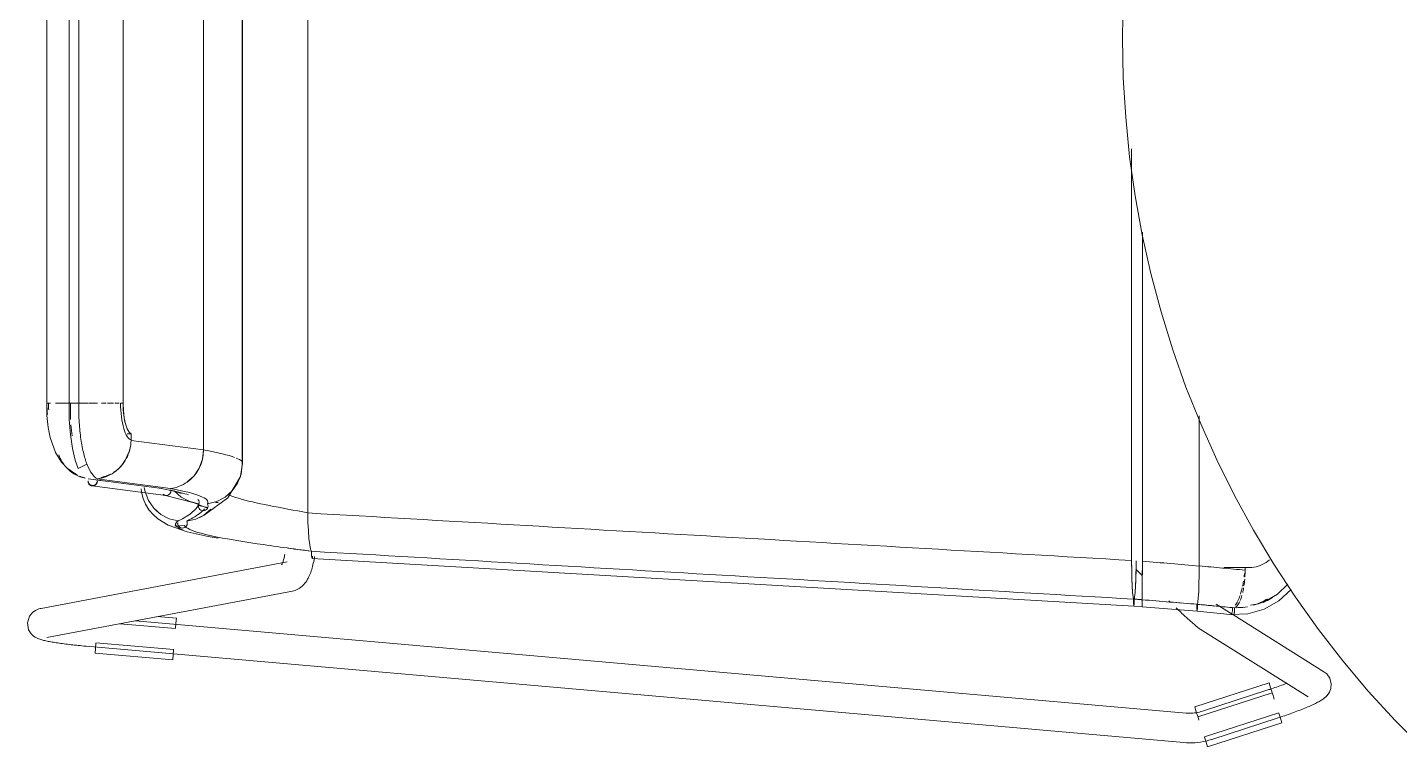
# Model space of a CAD drawing. Header units: millimetres. Extents: x 155927 to 295199, y -4084 to 97293.
# Drawn here: x 166202 to 166756, y 12019 to 12310 of the extents above; entities that cross this region are included whole.
import ezdxf

# ---------------------------------------------------------------- set-up
doc = ezdxf.new("R2010")
doc.units = ezdxf.units.MM
doc.header["$MEASUREMENT"] = 0
doc.layers.add('I-FURN', color=8, linetype='CONTINUOUS', lineweight=9)

msp = doc.modelspace()

# ---------------------------------------------------------------- linework, layer by layer
at = {"layer": 'I-FURN'}
for p, q in [((166315.09, 12497.74), (166315.09, 12114.34)), ((166315.09, 12114.34), (166315.09, 12497.74)), ((166288.59, 12478.43), (166288.59, 12133.65)), ((166288.59, 12133.65), (166288.59, 12478.43)), ((166272.99, 12472.4), (166272.99, 12139.69)), ((166272.99, 12139.69), (166272.99, 12472.4)), ((166209.62, 12453.47), (166209.62, 12158.62)), ((166218.66, 12453.47), (166218.66, 12158.62)), ((166222.62, 12158.62), (166222.62, 12453.47)), ((166240.46, 12453.47), (166240.46, 12158.62)), ((166240.52, 12158.62), (166240.52, 12453.47)), ((166288.74, 12134.19), (166288.74, 12438.99)), ((166644.22, 12314.68), (166644.13, 12306.04)), ((166644.13, 12306.04), (166644.45, 12290.05)), ((166644.45, 12290.05), (166645.41, 12274.08)), ((166645.41, 12274.08), (166647, 12258.16)), ((166647.82, 12261.36), (166647.82, 12095.09)), ((166647.82, 12095.09), (166647.82, 12261.36)), ((166647, 12258.16), (166649.24, 12242.31)), ((166649.24, 12242.31), (166652.1, 12226.57)), ((166652.1, 12226.57), (166655.59, 12210.96)), ((166652.14, 12227.65), (166652.14, 12094.83)), ((166652.14, 12094.83), (166652.14, 12227.65)), ((166655.59, 12210.96), (166659.7, 12195.5)), ((166659.7, 12195.5), (166664.43, 12180.21)), ((166664.43, 12180.21), (166669.77, 12165.13)), ((166669.77, 12165.13), (166675.7, 12150.27)), ((166209.62, 12158.62), (166209.79, 12158.62)), ((166209.62, 12158.62), (166209.73, 12153.59)), ((166211.11, 12158.62), (166209.64, 12158.62)), ((166209.73, 12153.59), (166210.24, 12148.76)), ((166215.72, 12158.62), (166213.14, 12158.62)), ((166215.74, 12158.62), (166218.9, 12158.62)), ((166218.9, 12158.62), (166215.89, 12158.62)), ((166222.51, 12158.62), (166218.66, 12158.62)), ((166218.66, 12158.62), (166218.75, 12152.07)), ((166218.66, 12158.62), (166218.73, 12158.62)), ((166218.73, 12158.62), (166218.93, 12158.62)), ((166218.93, 12158.62), (166219.23, 12158.62)), ((166219.23, 12158.62), (166219.62, 12158.62)), ((166219.62, 12158.62), (166220.07, 12158.62)), ((166220.07, 12158.62), (166220.57, 12158.62)), ((166220.57, 12158.62), (166221.06, 12158.62)), ((166221.06, 12158.62), (166221.54, 12158.62)), ((166221.54, 12158.62), (166221.96, 12158.62)), ((166221.96, 12158.62), (166222.29, 12158.62)), ((166222.29, 12158.62), (166222.51, 12158.62)), ((166222.59, 12158.62), (166226.4, 12158.62)), ((166226.41, 12158.62), (166222.59, 12158.62)), ((166230.16, 12158.62), (166226.6, 12158.62)), ((166233.63, 12158.62), (166231.79, 12158.62)), ((166236.61, 12158.62), (166234.15, 12158.62)), ((166238.94, 12158.62), (166237.2, 12158.62)), ((166240.63, 12155.58), (166240.52, 12158.62)), ((166240.95, 12152.73), (166240.63, 12155.58)), ((166675.11, 12092.88), (166675.11, 12153.44)), ((166675.11, 12153.44), (166675.11, 12092.88)), ((166210.24, 12148.76), (166211.03, 12144.73)), ((166218.75, 12152.07), (166219.24, 12145.95)), ((166241.46, 12150.23), (166240.95, 12152.73)), ((166242.13, 12148.25), (166241.46, 12150.23)), ((166242.92, 12146.9), (166242.13, 12148.25)), ((166675.7, 12150.27), (166682.23, 12135.67)), ((166211.03, 12144.73), (166213.16, 12138.68)), ((166219.24, 12145.95), (166220.09, 12140.33)), ((166242.12, 12146.26), (166243.78, 12146.26)), ((166243.78, 12146.26), (166242.92, 12146.9)), ((166243.71, 12143.55), (166243.78, 12146.26)), ((166272.99, 12139.69), (166243.71, 12143.55)), ((166213.16, 12138.68), (166215.55, 12134.8)), ((166220.09, 12140.33), (166221.18, 12135.64)), ((166272.51, 12135.92), (166272.99, 12139.69)), ((166215.55, 12134.8), (166217.84, 12132.32)), ((166217.84, 12132.32), (166221.74, 12129.64)), ((166221.18, 12135.64), (166222.35, 12132.19)), ((166222.35, 12132.19), (166225.89, 12133.95)), ((166269.12, 12129.26), (166271.2, 12132.37)), ((166271.2, 12132.37), (166272.51, 12135.92)), ((166288.74, 12134.19), (166287.94, 12129.15)), ((166288.59, 12133.65), (166288.11, 12129.86)), ((166288.12, 12129.86), (166288.59, 12133.65)), ((166682.23, 12135.67), (166689.33, 12121.33)), ((166221.74, 12129.64), (166221.94, 12129.55)), ((166226.37, 12128), (166256.06, 12124.16)), ((166229.9, 12127.55), (166232.34, 12127.23)), ((166229.91, 12127.98), (166259.61, 12124.14)), ((166266.38, 12126.77), (166269.12, 12129.26)), ((166287.87, 12129), (166282.76, 12120.35)), ((166286.74, 12126.29), (166284.57, 12123.16)), ((166284.58, 12123.15), (166286.75, 12126.29)), ((166287.94, 12129.15), (166286.57, 12125.97)), ((166288.11, 12129.86), (166286.74, 12126.29)), ((166286.75, 12126.29), (166288.12, 12129.86)), ((166227.93, 12125.16), (166257.71, 12121.31)), ((166247.71, 12124.04), (166247.86, 12122.62)), ((166247.86, 12122.62), (166248.52, 12120.11)), ((166248.52, 12120.11), (166249.54, 12117.75)), ((166249.38, 12122.77), (166249, 12124.51)), ((166249, 12124.5), (166249.37, 12122.76)), ((166249.37, 12122.76), (166250.77, 12119.25)), ((166261.58, 12122.91), (166255.28, 12124.28)), ((166256.64, 12121.84), (166257.03, 12121.55)), ((166257.03, 12121.55), (166257.47, 12121.36)), ((166257.47, 12121.36), (166257.94, 12121.29)), ((166257.63, 12121.32), (166269.24, 12118.35)), ((166257.94, 12121.29), (166258.41, 12121.36)), ((166258.41, 12121.36), (166258.85, 12121.55)), ((166258.85, 12121.55), (166259.23, 12121.84)), ((166259.23, 12121.84), (166259.53, 12122.23)), ((166259.53, 12122.23), (166259.73, 12122.68)), ((166259.73, 12122.68), (166259.81, 12123.17)), ((166259.81, 12123.17), (166259.77, 12123.67)), ((166261.11, 12123.15), (166263.98, 12120.64)), ((166264.01, 12122.15), (166261.58, 12122.91)), ((166263.98, 12120.64), (166267.38, 12118.89)), ((166282.76, 12120.35), (166273.22, 12113.36)), ((166281.7, 12120.65), (166278.31, 12118.9)), ((166278.31, 12118.89), (166281.71, 12120.64)), ((166284.57, 12123.16), (166281.7, 12120.65)), ((166281.71, 12120.64), (166284.58, 12123.15)), ((166689.33, 12121.33), (166697, 12107.29)), ((166249.54, 12117.75), (166250.92, 12115.55)), ((166250.77, 12119.25), (166252.94, 12116.16)), ((166250.92, 12115.55), (166252.6, 12113.57)), ((166254.06, 12115.04), (166252.94, 12116.16)), ((166252.94, 12116.16), (166255.77, 12113.68)), ((166267.38, 12118.89), (166271.09, 12118)), ((166269.24, 12118.35), (166274.57, 12116.19)), ((166270.81, 12117.32), (166274.7, 12116.48)), ((166270.89, 12117.03), (166270.93, 12117.53)), ((166270.93, 12117.53), (166270.89, 12117.03)), ((166270.97, 12116.54), (166270.89, 12117.03)), ((166270.89, 12117.03), (166270.97, 12116.54)), ((166270.93, 12117.53), (166271.09, 12118)), ((166271.09, 12118), (166270.93, 12117.53)), ((166271.18, 12116.09), (166270.97, 12116.54)), ((166270.97, 12116.54), (166271.17, 12116.09)), ((166271.17, 12116.09), (166271.49, 12115.7)), ((166271.49, 12115.71), (166271.18, 12116.09)), ((166271.89, 12115.41), (166271.49, 12115.71)), ((166271.49, 12115.7), (166271.89, 12115.41)), ((166272.35, 12115.23), (166271.89, 12115.41)), ((166271.89, 12115.41), (166272.35, 12115.22)), ((166272.84, 12115.16), (166272.35, 12115.23)), ((166272.35, 12115.22), (166272.84, 12115.16)), ((166273.33, 12115.23), (166272.84, 12115.16)), ((166272.84, 12115.16), (166273.33, 12115.22)), ((166275.98, 12115.82), (166273.15, 12113.42)), ((166273.15, 12113.41), (166275.98, 12115.82)), ((166273.79, 12115.41), (166273.33, 12115.23)), ((166273.33, 12115.22), (166273.8, 12115.41)), ((166274.2, 12115.71), (166273.79, 12115.41)), ((166273.8, 12115.41), (166274.2, 12115.7)), ((166274.51, 12116.09), (166274.2, 12115.71)), ((166274.2, 12115.7), (166274.51, 12116.09)), ((166274.71, 12116.54), (166274.51, 12116.09)), ((166274.51, 12116.09), (166274.72, 12116.54)), ((166274.59, 12118), (166274.76, 12117.53)), ((166274.6, 12118), (166278.31, 12118.89)), ((166274.76, 12117.53), (166274.6, 12118)), ((166274.8, 12117.03), (166274.71, 12116.54)), ((166274.72, 12116.54), (166274.8, 12117.03)), ((166274.76, 12117.53), (166274.8, 12117.03)), ((166274.8, 12117.03), (166274.76, 12117.53)), ((166252.6, 12113.57), (166254.57, 12111.84)), ((166254.57, 12111.84), (166258.68, 12109.33)), ((166255.77, 12113.68), (166259.09, 12111.94)), ((166258.68, 12109.33), (166266.31, 12106.66)), ((166259.09, 12111.94), (166262.72, 12111.04)), ((166261.8, 12110.13), (166261.48, 12108.97)), ((166261.48, 12108.97), (166265.33, 12109.16)), ((166262.51, 12110.07), (166262.59, 12109.58)), ((166262.59, 12109.58), (166262.52, 12110.07)), ((166262.56, 12110.57), (166262.72, 12111.04)), ((166262.72, 12111.04), (166262.56, 12110.57)), ((166262.79, 12109.12), (166262.59, 12109.58)), ((166262.59, 12109.58), (166262.78, 12109.12)), ((166262.78, 12109.12), (166263.09, 12108.73)), ((166263.09, 12108.74), (166262.79, 12109.12)), ((166266.09, 12109.07), (166265.77, 12108.7)), ((166265.77, 12108.69), (166266.09, 12109.07)), ((166266.3, 12109.52), (166266.09, 12109.07)), ((166266.09, 12109.07), (166266.3, 12109.52)), ((166269.82, 12111.78), (166266.21, 12110.99)), ((166266.21, 12110.99), (166269.82, 12111.77)), ((166266.21, 12110.99), (166266.36, 12110.51)), ((166266.36, 12110.51), (166266.21, 12110.99)), ((166266.39, 12110.02), (166266.3, 12109.52)), ((166266.3, 12109.52), (166266.39, 12110.01)), ((166266.36, 12110.51), (166266.39, 12110.02)), ((166266.39, 12110.01), (166266.36, 12110.51)), ((166273.14, 12113.42), (166269.82, 12111.78)), ((166269.82, 12111.77), (166273.15, 12113.41)), ((166273.22, 12113.36), (166271.47, 12112.47)), ((166315.09, 12114.34), (166315.15, 12110.57)), ((166315.15, 12110.57), (166315.09, 12114.26)), ((166315.15, 12110.57), (166315.3, 12107.04)), ((166315.3, 12107.04), (166315.15, 12110.51)), ((166263.49, 12108.44), (166263.09, 12108.74)), ((166263.09, 12108.73), (166263.49, 12108.43)), ((166263.94, 12108.24), (166263.49, 12108.44)), ((166263.49, 12108.43), (166263.94, 12108.24)), ((166264.42, 12108.17), (166263.94, 12108.24)), ((166263.94, 12108.24), (166264.42, 12108.16)), ((166264.91, 12108.23), (166264.42, 12108.17)), ((166264.42, 12108.16), (166264.91, 12108.22)), ((166265.37, 12108.41), (166264.91, 12108.23)), ((166264.91, 12108.22), (166265.37, 12108.4)), ((166265.77, 12108.7), (166265.37, 12108.41)), ((166265.37, 12108.4), (166265.77, 12108.69)), ((166266.31, 12106.66), (166274.83, 12104.77)), ((166274.83, 12104.77), (166278.89, 12104.03)), ((166315.3, 12107.04), (166315.54, 12103.94)), ((166315.54, 12103.93), (166315.3, 12106.99)), ((166315.54, 12103.94), (166315.85, 12101.44)), ((166315.85, 12101.44), (166315.54, 12103.9)), ((166697, 12107.29), (166705.22, 12093.57)), ((166315.85, 12101.44), (166316.22, 12099.69)), ((166316.22, 12099.69), (166315.85, 12101.43)), ((166316.62, 12098.79), (166316.22, 12099.69)), ((166316.22, 12099.69), (166316.62, 12098.79)), ((166316.62, 12098.79), (166316.6, 12098.32)), ((166316.6, 12098.32), (166316.62, 12098.79)), ((166316.6, 12098.32), (166316.6, 12097.82)), ((166316.6, 12097.82), (166316.6, 12098.32)), ((166306.73, 12094.52), (166207.44, 12075.71)), ((166304.5, 12093.3), (166304.51, 12093.33)), ((166304.51, 12093.33), (166304.56, 12093.4)), ((166304.56, 12093.4), (166304.6, 12093.49)), ((166304.6, 12093.49), (166304.68, 12093.64)), ((166304.68, 12093.64), (166304.76, 12093.83)), ((166304.76, 12093.83), (166304.86, 12094.07)), ((166304.86, 12094.07), (166304.96, 12094.34)), ((166304.96, 12094.34), (166305.07, 12094.64)), ((166305.07, 12094.64), (166305.18, 12094.98)), ((166305.18, 12094.98), (166305.28, 12095.34)), ((166305.28, 12095.34), (166305.39, 12095.74)), ((166305.39, 12095.74), (166305.5, 12096.16)), ((166305.5, 12096.16), (166305.6, 12096.6)), ((166305.6, 12096.6), (166305.7, 12097.07)), ((166305.7, 12097.07), (166305.8, 12097.56)), ((166316.6, 12097.82), (166316.61, 12097.33)), ((166316.6, 12097.33), (166316.6, 12097.82)), ((166316.63, 12096.87), (166316.6, 12097.33)), ((166316.61, 12097.33), (166316.63, 12096.88)), ((166316.63, 12096.88), (166316.66, 12096.49)), ((166316.66, 12096.49), (166316.63, 12096.87)), ((166316.66, 12096.49), (166316.7, 12096.19)), ((166316.7, 12096.19), (166316.66, 12096.49)), ((166316.81, 12095.93), (166316.86, 12095.99)), ((166316.86, 12095.99), (166316.81, 12095.92)), ((166648.72, 12076.64), (166316.81, 12095.92)), ((166316.83, 12092.06), (166317, 12092.69)), ((166316.91, 12096.17), (166316.95, 12096.46)), ((166316.96, 12096.46), (166316.91, 12096.17)), ((166316.95, 12096.46), (166316.99, 12096.84)), ((166316.99, 12096.84), (166316.96, 12096.46)), ((166317, 12092.69), (166317.16, 12093.33)), ((166317.16, 12093.33), (166317.31, 12093.99)), ((166317.31, 12093.99), (166317.46, 12094.66)), ((166317.46, 12094.66), (166317.59, 12095.34)), ((166317.59, 12095.34), (166317.72, 12096.03)), ((166317.72, 12096.03), (166317.83, 12096.73)), ((166647.82, 12095.09), (166647.85, 12091.31)), ((166649.58, 12091.3), (166649.61, 12094.98)), ((166652.14, 12094.83), (166652.14, 12091.04)), ((166652.14, 12091.04), (166652.14, 12094.83)), ((166675.08, 12089.12), (166675.11, 12092.88)), ((166675.11, 12092.76), (166675.08, 12089.12)), ((166705.22, 12093.57), (166713.99, 12080.18)), ((166314.29, 12086.37), (166314.65, 12086.91)), ((166314.65, 12086.91), (166314.97, 12087.45)), ((166314.97, 12087.45), (166315.26, 12087.98)), ((166315.26, 12087.98), (166315.54, 12088.53)), ((166315.54, 12088.53), (166315.79, 12089.09)), ((166315.79, 12089.09), (166316.02, 12089.66)), ((166316.02, 12089.66), (166316.24, 12090.24)), ((166316.24, 12090.24), (166316.45, 12090.84)), ((166316.45, 12090.84), (166316.64, 12091.44)), ((166316.64, 12091.44), (166316.83, 12092.06)), ((166647.85, 12091.31), (166647.93, 12087.74)), ((166647.93, 12087.74), (166648.05, 12084.61)), ((166649.38, 12084.63), (166649.5, 12087.75)), ((166649.46, 12091.6), (166652.13, 12089.03)), ((166649.5, 12087.75), (166649.58, 12091.3)), ((166652.02, 12087.48), (166652.01, 12091.04)), ((166652.01, 12091.03), (166652.02, 12087.48)), ((166652.13, 12087.47), (166652.12, 12084.34)), ((166652.12, 12084.34), (166652.13, 12087.47)), ((166652.14, 12091.04), (166652.13, 12087.47)), ((166652.13, 12087.47), (166652.14, 12091.04)), ((166675.08, 12089.03), (166675.01, 12085.59)), ((166675.01, 12085.59), (166675.08, 12089.02)), ((166685.15, 12092.18), (166694.9, 12092.18)), ((166693.66, 12092.23), (166693.66, 12091.18)), ((166209.67, 12063.92), (166308.96, 12082.73)), ((166308.96, 12082.73), (166309.95, 12082.99)), ((166309.95, 12082.99), (166310.84, 12083.35)), ((166310.84, 12083.35), (166311.63, 12083.79)), ((166311.63, 12083.79), (166312.32, 12084.28)), ((166312.32, 12084.28), (166312.92, 12084.79)), ((166312.92, 12084.79), (166313.44, 12085.31)), ((166313.44, 12085.31), (166313.89, 12085.84)), ((166313.89, 12085.84), (166314.29, 12086.37)), ((166648.05, 12084.61), (166648.21, 12082.11)), ((166648.21, 12082.11), (166648.41, 12080.36)), ((166649.03, 12080.38), (166649.22, 12082.13)), ((166649.22, 12082.13), (166649.38, 12084.63)), ((166652.04, 12081.86), (166652.03, 12084.36)), ((166652.03, 12084.35), (166652.04, 12081.85)), ((166652.05, 12080.11), (166652.04, 12081.86)), ((166652.04, 12081.85), (166652.05, 12080.1)), ((166652.11, 12081.83), (166652.1, 12080.09)), ((166652.1, 12080.09), (166652.11, 12081.83)), ((166652.12, 12084.34), (166652.11, 12081.84)), ((166652.11, 12081.83), (166652.12, 12084.34)), ((166674.74, 12080.01), (166674.89, 12082.49)), ((166674.89, 12082.45), (166674.74, 12080.01)), ((166674.89, 12082.49), (166675.01, 12085.59)), ((166675, 12085.52), (166674.89, 12082.49)), ((166700.9, 12078.1), (166706.73, 12081.47)), ((166706.73, 12081.47), (166710.95, 12085.49)), ((166707.31, 12078.78), (166712.31, 12083.39)), ((166207.02, 12075.62), (166207.44, 12075.71)), ((166648.41, 12080.36), (166648.62, 12079.47)), ((166648.62, 12079.47), (166648.61, 12079)), ((166648.61, 12079), (166648.61, 12078.5)), ((166648.61, 12078.5), (166648.61, 12078.01)), ((166648.61, 12078.01), (166648.62, 12077.56)), ((166648.62, 12077.56), (166648.64, 12077.18)), ((166648.64, 12077.18), (166648.66, 12076.89)), ((166648.66, 12076.89), (166648.69, 12076.7)), ((166648.69, 12076.7), (166648.72, 12076.64)), ((166648.72, 12076.64), (166648.74, 12076.7)), ((166648.72, 12076.63), (166652.08, 12076.37)), ((166648.74, 12076.7), (166648.77, 12076.89)), ((166648.77, 12076.89), (166648.79, 12077.19)), ((166648.79, 12077.19), (166648.81, 12077.57)), ((166648.81, 12077.57), (166648.82, 12078.02)), ((166648.82, 12079.48), (166649.03, 12080.38)), ((166648.83, 12079.01), (166648.82, 12079.48)), ((166648.82, 12078.02), (166648.83, 12078.51)), ((166648.83, 12078.51), (166648.83, 12079.01)), ((166652.07, 12078.74), (166652.07, 12079.21)), ((166652.07, 12079.21), (166652.07, 12078.74)), ((166652.07, 12078.24), (166652.07, 12078.74)), ((166652.07, 12078.74), (166652.07, 12078.24)), ((166652.07, 12077.75), (166652.07, 12078.24)), ((166652.07, 12078.24), (166652.07, 12077.75)), ((166652.07, 12077.3), (166652.07, 12077.75)), ((166652.07, 12077.75), (166652.07, 12077.3)), ((166652.07, 12076.92), (166652.07, 12077.3)), ((166652.07, 12077.3), (166652.07, 12076.91)), ((166652.07, 12076.62), (166652.07, 12076.92)), ((166652.07, 12076.91), (166652.07, 12076.62)), ((166652.07, 12076.43), (166652.07, 12076.62)), ((166652.07, 12076.62), (166652.07, 12076.43)), ((166652.08, 12076.37), (166652.07, 12076.43)), ((166652.07, 12076.43), (166652.08, 12076.36)), ((166652.1, 12080.09), (166652.08, 12079.2)), ((166652.08, 12079.2), (166652.1, 12080.09)), ((166652.08, 12079.2), (166652.08, 12078.73)), ((166652.08, 12078.73), (166652.08, 12079.2)), ((166652.08, 12078.73), (166652.08, 12078.23)), ((166652.08, 12078.23), (166652.08, 12078.73)), ((166652.08, 12078.23), (166652.08, 12077.74)), ((166652.08, 12077.74), (166652.08, 12078.23)), ((166652.08, 12077.74), (166652.08, 12077.29)), ((166652.08, 12077.29), (166652.08, 12077.74)), ((166652.08, 12077.29), (166652.08, 12076.91)), ((166652.08, 12076.91), (166652.08, 12077.29)), ((166652.08, 12076.91), (166652.08, 12076.62)), ((166652.08, 12076.61), (166652.08, 12076.91)), ((166652.08, 12076.62), (166652.08, 12076.43)), ((166652.08, 12076.43), (166652.08, 12076.61)), ((166652.08, 12076.43), (166652.08, 12076.37)), ((166652.08, 12076.36), (166652.08, 12076.43)), ((166674.28, 12074.54), (166652.08, 12076.36)), ((166663.32, 12078.27), (166662.81, 12078.75)), ((166666.29, 12075.45), (166665.81, 12075.91)), ((166674.18, 12076.9), (166674.17, 12076.4)), ((166674.17, 12076.4), (166674.18, 12076.9)), ((166674.17, 12076.4), (166674.18, 12075.91)), ((166674.18, 12075.91), (166674.17, 12076.4)), ((166674.18, 12077.37), (166674.18, 12076.9)), ((166674.18, 12076.9), (166674.18, 12077.37)), ((166674.18, 12075.91), (166674.19, 12075.46)), ((166674.19, 12075.46), (166674.18, 12075.91)), ((166674.38, 12075.93), (166674.36, 12075.48)), ((166674.36, 12075.47), (166674.38, 12075.92)), ((166674.56, 12078.27), (166674.37, 12077.39)), ((166674.37, 12077.38), (166674.56, 12078.27)), ((166674.37, 12077.39), (166674.38, 12076.92)), ((166674.38, 12076.91), (166674.37, 12077.38)), ((166674.38, 12076.92), (166674.38, 12076.42)), ((166674.38, 12076.42), (166674.38, 12076.91)), ((166674.38, 12075.92), (166674.38, 12076.42)), ((166674.38, 12076.42), (166674.38, 12075.93)), ((166674.56, 12078.27), (166674.74, 12080.01)), ((166674.74, 12079.99), (166674.56, 12078.27)), ((166688.36, 12073.41), (166681.91, 12077.45)), ((166701.3, 12075.39), (166707.31, 12078.78)), ((166713.99, 12080.18), (166723.29, 12067.16)), ((166202.68, 12072.57), (166201.84, 12069.82)), ((166202.68, 12072.57), (166204, 12074.15)), ((166204, 12074.15), (166205.08, 12074.9)), ((166205.08, 12074.9), (166205.88, 12075.27)), ((166205.88, 12075.27), (166206.5, 12075.49)), ((166206.5, 12075.49), (166207.02, 12075.62)), ((166669.89, 12033.45), (166245.54, 12070.73)), ((166262.02, 12071.78), (166254.13, 12072.47)), ((166262.02, 12071.78), (166261.84, 12069.73)), ((166666.77, 12075), (166666.29, 12075.45)), ((166667.24, 12074.56), (166666.77, 12075)), ((166667.7, 12074.13), (166667.24, 12074.56)), ((166668.15, 12073.71), (166667.7, 12074.13)), ((166668.6, 12073.29), (166668.15, 12073.71)), ((166669.03, 12072.89), (166668.6, 12073.29)), ((166669.46, 12072.5), (166669.03, 12072.89)), ((166669.87, 12072.12), (166669.46, 12072.5)), ((166670.27, 12071.75), (166669.87, 12072.12)), ((166670.66, 12071.4), (166670.27, 12071.75)), ((166671.04, 12071.05), (166670.66, 12071.4)), ((166671.41, 12070.72), (166671.04, 12071.05)), ((166671.76, 12070.41), (166671.41, 12070.72)), ((166672.09, 12070.11), (166671.76, 12070.41)), ((166674.21, 12075.08), (166674.23, 12074.78)), ((166674.23, 12074.79), (166674.21, 12075.08)), ((166674.25, 12074.6), (166674.23, 12074.79)), ((166674.23, 12074.78), (166674.25, 12074.6)), ((166674.25, 12074.6), (166674.28, 12074.53)), ((166674.28, 12074.54), (166674.25, 12074.6)), ((166674.3, 12074.61), (166674.28, 12074.54)), ((166674.28, 12074.53), (166674.3, 12074.6)), ((166688.77, 12073.11), (166674.28, 12074.53)), ((166674.3, 12074.6), (166674.33, 12074.79)), ((166674.33, 12074.79), (166674.35, 12075.09)), ((166674.35, 12075.09), (166674.33, 12074.8)), ((166674.36, 12075.48), (166674.35, 12075.09)), ((166674.35, 12075.09), (166674.36, 12075.47)), ((166687.87, 12073.23), (166694.78, 12073.52)), ((166725.5, 12050.15), (166688.73, 12073.18)), ((166694.78, 12073.52), (166701.3, 12075.39)), ((166201.84, 12069.82), (166202.33, 12067.06)), ((166202.33, 12067.06), (166203.37, 12065.41)), ((166203.37, 12065.41), (166204.28, 12064.55)), ((166239.17, 12069.52), (166261.65, 12067.54)), ((166261.84, 12069.73), (166261.66, 12067.67)), ((166672.42, 12069.82), (166672.09, 12070.11)), ((166672.72, 12069.55), (166672.42, 12069.82)), ((166673.02, 12069.29), (166672.72, 12069.55)), ((166673.3, 12069.05), (166673.02, 12069.29)), ((166673.56, 12068.82), (166673.3, 12069.05)), ((166673.82, 12068.6), (166673.56, 12068.82)), ((166674.06, 12068.4), (166673.82, 12068.6)), ((166674.29, 12068.21), (166674.06, 12068.4)), ((166674.51, 12068.03), (166674.29, 12068.21)), ((166674.73, 12067.86), (166674.51, 12068.03)), ((166674.96, 12067.68), (166674.73, 12067.86)), ((166675.22, 12067.5), (166674.96, 12067.68)), ((166675.54, 12067.28), (166675.22, 12067.5)), ((166675.54, 12067.28), (166719.13, 12039.98)), ((166723.29, 12067.16), (166733.1, 12054.52)), ((166204.28, 12064.55), (166204.98, 12064.07)), ((166204.98, 12064.07), (166205.54, 12063.77)), ((166205.54, 12063.77), (166206.01, 12063.55)), ((166206.01, 12063.55), (166206.44, 12063.38)), ((166206.44, 12063.38), (166206.85, 12063.24)), ((166206.85, 12063.24), (166207.24, 12063.12)), ((166207.24, 12063.12), (166207.64, 12063)), ((166207.64, 12063), (166208.04, 12062.9)), ((166208.04, 12062.9), (166208.45, 12062.79)), ((166208.45, 12062.79), (166208.88, 12062.69)), ((166208.88, 12062.69), (166209.32, 12062.59)), ((166209.32, 12062.59), (166209.78, 12062.5)), ((166209.78, 12062.5), (166210.26, 12062.4)), ((166210.26, 12062.4), (166210.76, 12062.31)), ((166210.76, 12062.31), (166211.27, 12062.21)), ((166211.27, 12062.21), (166211.8, 12062.12)), ((166211.8, 12062.12), (166212.36, 12062.03)), ((166212.36, 12062.03), (166212.92, 12061.93)), ((166212.92, 12061.93), (166213.51, 12061.84)), ((166213.51, 12061.84), (166214.11, 12061.75)), ((166214.11, 12061.75), (166214.73, 12061.66)), ((166214.73, 12061.66), (166215.37, 12061.57)), ((166215.37, 12061.57), (166216.02, 12061.48)), ((166216.02, 12061.48), (166216.68, 12061.39)), ((166216.68, 12061.39), (166217.35, 12061.31)), ((166217.35, 12061.31), (166218.04, 12061.22)), ((166218.04, 12061.22), (166218.74, 12061.14)), ((166218.74, 12061.14), (166219.45, 12061.05)), ((166219.45, 12061.05), (166220.17, 12060.97)), ((166220.17, 12060.97), (166220.89, 12060.89)), ((166220.89, 12060.89), (166221.63, 12060.81)), ((166221.63, 12060.81), (166222.37, 12060.74)), ((166222.37, 12060.74), (166223.11, 12060.66)), ((166223.11, 12060.66), (166223.86, 12060.59)), ((166223.86, 12060.59), (166224.61, 12060.52)), ((166224.61, 12060.52), (166225.36, 12060.45)), ((166225.36, 12060.45), (166225.52, 12060.44)), ((166225.52, 12060.44), (166668.84, 12021.49)), ((166229.13, 12057.63), (166229.31, 12059.67)), ((166229.31, 12059.67), (166229.49, 12061.73)), ((166260.91, 12059.1), (166229.5, 12061.86)), ((166260.54, 12054.87), (166229.13, 12057.63)), ((166260.72, 12056.91), (166260.54, 12054.87)), ((166260.9, 12058.97), (166260.72, 12056.91)), ((166733.1, 12054.52), (166743.4, 12042.29)), ((166726.62, 12049.25), (166725.5, 12050.15)), ((166726.62, 12049.25), (166727.85, 12047.52)), ((166703.31, 12045.62), (166673.31, 12035.93)), ((166703.27, 12042.9), (166676.45, 12034.19)), ((166703.6, 12043.01), (166703.27, 12042.9)), ((166703.31, 12045.62), (166703.94, 12043.67)), ((166704.29, 12043.24), (166703.6, 12043.01)), ((166703.94, 12043.67), (166704.58, 12041.7)), ((166704.98, 12043.47), (166704.29, 12043.24)), ((166705.66, 12043.7), (166704.98, 12043.47)), ((166706.34, 12043.93), (166705.66, 12043.7)), ((166707.01, 12044.17), (166706.34, 12043.93)), ((166707.68, 12044.4), (166707.01, 12044.17)), ((166708.34, 12044.64), (166707.68, 12044.4)), ((166708.98, 12044.87), (166708.34, 12044.64)), ((166709.62, 12045.11), (166708.98, 12044.87)), ((166710.24, 12045.34), (166709.62, 12045.11)), ((166728.26, 12043.32), (166727.74, 12041.94)), ((166727.85, 12047.52), (166728.43, 12045.3)), ((166728.43, 12045.3), (166728.26, 12043.32)), ((166674.61, 12031.89), (166704.62, 12041.58)), ((166705.45, 12039), (166704.65, 12041.48)), ((166721.58, 12037.09), (166721.09, 12036.86)), ((166722.06, 12037.32), (166721.58, 12037.09)), ((166722.51, 12037.55), (166722.06, 12037.32)), ((166722.95, 12037.78), (166722.51, 12037.55)), ((166723.38, 12038.01), (166722.95, 12037.78)), ((166723.79, 12038.24), (166723.38, 12038.01)), ((166724.19, 12038.48), (166723.79, 12038.24)), ((166724.58, 12038.72), (166724.19, 12038.48)), ((166724.97, 12038.98), (166724.58, 12038.72)), ((166725.36, 12039.25), (166724.97, 12038.98)), ((166725.76, 12039.57), (166725.36, 12039.25)), ((166726.19, 12039.93), (166725.76, 12039.57)), ((166726.65, 12040.4), (166726.19, 12039.93)), ((166727.17, 12041.03), (166726.65, 12040.4)), ((166727.74, 12041.94), (166727.17, 12041.03)), ((166743.4, 12042.29), (166754.19, 12030.47)), ((166669.91, 12033.44), (166669.89, 12033.44)), ((166670.57, 12033.4), (166669.91, 12033.44)), ((166671.24, 12033.38), (166670.57, 12033.4)), ((166671.9, 12033.39), (166671.24, 12033.38)), ((166672.56, 12033.43), (166671.9, 12033.39)), ((166673.22, 12033.49), (166672.56, 12033.43)), ((166673.88, 12033.58), (166673.22, 12033.49)), ((166673.94, 12033.98), (166673.31, 12035.93)), ((166674.53, 12033.69), (166673.88, 12033.58)), ((166674.58, 12032.01), (166673.94, 12033.98)), ((166675.17, 12033.83), (166674.53, 12033.69)), ((166675.02, 12030.63), (166674.65, 12031.79)), ((166675.82, 12034), (166675.17, 12033.83)), ((166676.45, 12034.19), (166675.82, 12034)), ((166707.23, 12033.51), (166677.22, 12023.82)), ((166680.16, 12022.78), (166706.97, 12031.49)), ((166707.43, 12031.64), (166706.97, 12031.49)), ((166707.26, 12033.39), (166707.9, 12031.42)), ((166708.17, 12031.88), (166707.43, 12031.64)), ((166707.9, 12031.42), (166708.53, 12029.47)), ((166708.91, 12032.13), (166708.17, 12031.88)), ((166709.64, 12032.38), (166708.91, 12032.13)), ((166710.37, 12032.63), (166709.64, 12032.38)), ((166711.09, 12032.88), (166710.37, 12032.63)), ((166711.81, 12033.13), (166711.09, 12032.88)), ((166712.51, 12033.39), (166711.81, 12033.13)), ((166713.21, 12033.64), (166712.51, 12033.39)), ((166713.9, 12033.9), (166713.21, 12033.64)), ((166714.58, 12034.15), (166713.9, 12033.9)), ((166715.24, 12034.41), (166714.58, 12034.15)), ((166715.9, 12034.66), (166715.24, 12034.41)), ((166716.54, 12034.91), (166715.9, 12034.66)), ((166717.16, 12035.16), (166716.54, 12034.91)), ((166717.77, 12035.41), (166717.16, 12035.16)), ((166718.37, 12035.66), (166717.77, 12035.41)), ((166718.95, 12035.9), (166718.37, 12035.66)), ((166719.51, 12036.15), (166718.95, 12035.9)), ((166720.05, 12036.39), (166719.51, 12036.15)), ((166720.58, 12036.62), (166720.05, 12036.39)), ((166721.09, 12036.86), (166720.58, 12036.62)), ((166708.53, 12029.47), (166678.52, 12019.78)), ((166754.19, 12030.47), (166765.44, 12019.1)), ((166668.84, 12021.49), (166669.98, 12021.41)), ((166669.98, 12021.41), (166671.12, 12021.38)), ((166671.12, 12021.38), (166672.26, 12021.4)), ((166672.26, 12021.4), (166673.4, 12021.46)), ((166673.4, 12021.46), (166674.54, 12021.56)), ((166674.54, 12021.56), (166675.67, 12021.71)), ((166675.67, 12021.71), (166676.8, 12021.91)), ((166676.8, 12021.91), (166677.92, 12022.15)), ((166677.89, 12021.73), (166677.26, 12023.7)), ((166678.52, 12019.78), (166677.89, 12021.73)), ((166677.92, 12022.15), (166679.02, 12022.43)), ((166679.02, 12022.43), (166680.11, 12022.76)), ((166680.11, 12022.76), (166680.16, 12022.78))]:
    msp.add_line(p, q, dxfattribs=at)
for centre, major_axis, ratio, start_param, end_param in [((166213.9, 12158.62), (0, -12.4), 0.287441, 4.712389, 4.932602), ((166225.37, 12158.62), (-15.75, 0), 0.000004, 2.669107, 2.851347), ((166257.92, 12139.82), (0, 15.78), 0.955139, 3.737469, 4.704147), ((166257.92, 12139.82), (0, 15.78), 0.955139, 3.495799, 3.737346), ((166257.94, 12123.26), (0, 1.96), 0.955139, 2.379629, 4.923331), ((166257.92, 12139.82), (0, 15.78), 0.955139, 3.254129, 3.495629)]:
    msp.add_ellipse(centre, major_axis=major_axis, ratio=ratio, start_param=start_param, end_param=end_param, dxfattribs=at)
for points in [[(166209.9, 12154.01), (166209.77, 12155.48), (166209.71, 12157.04), (166209.71, 12158.62)], [(166219.3, 12152.02), (166219.19, 12154.2), (166219.15, 12156.4), (166219.19, 12158.62)], [(166243.7, 12143.79), (166243.14, 12143.92), (166242.04, 12144.87), (166240.65, 12148.19), (166239.69, 12152.99), (166239.43, 12156.72), (166239.4, 12158.62)], [(166240.47, 12157.78), (166240.53, 12155), (166240.89, 12152.45), (166241.41, 12150.24)], [(166219.87, 12145.46), (166219.69, 12146.87), (166219.52, 12148.32), (166219.41, 12149.8)], [(166229.91, 12127.98), (166231.15, 12128.13), (166233.53, 12128.71), (166236.87, 12130.47), (166239.71, 12133), (166241.9, 12136.15), (166243.31, 12139.75), (166243.67, 12142.25), (166243.71, 12143.55)], [(166243.16, 12140.01), (166242.83, 12138.78), (166242.34, 12137.62), (166241.77, 12136.45)], [(166285.52, 12136.67), (166282.91, 12137.67), (166278.72, 12138.68), (166272.99, 12139.69)], [(166229.92, 12128.18), (166229.19, 12128.54), (166227.79, 12129.85), (166226.52, 12132.31), (166225.95, 12133.78)], [(166241.77, 12136.45), (166240.57, 12134.2), (166238.94, 12131.96), (166236.79, 12130.82)], [(166288.74, 12134.19), (166288.74, 12134.94), (166288.36, 12135.7), (166286.2, 12136.45)], [(166288.59, 12133.65), (166288.69, 12133.83), (166288.74, 12134.01), (166288.74, 12134.19)], [(166225.04, 12128.45), (166224.36, 12128.61), (166223.68, 12128.81), (166223.02, 12129.06)], [(166235.42, 12129.97), (166234.16, 12129.27), (166232.8, 12128.86), (166231.42, 12128.53)], [(166266.94, 12121.54), (166265.04, 12122.19), (166262.24, 12122.85), (166259.19, 12123.51)], [(166274.59, 12118), (166275.15, 12119.02), (166273.18, 12121.07), (166265.12, 12123.12), (166259.61, 12124.14)], [(166271.09, 12118), (166271.38, 12118.54), (166271.24, 12119.09), (166270.67, 12119.63)], [(166279.06, 12118.39), (166278.59, 12118.45), (166278.12, 12118.5), (166277.66, 12118.56)], [(166481.33, 12104.68), (166425.87, 12107.87), (166370.45, 12111.07), (166315.09, 12114.26)], [(166647.82, 12095.09), (166592.3, 12098.29), (166536.77, 12101.48), (166481.33, 12104.68)], [(166316.61, 12098.81), (166313.48, 12099.2), (166310.32, 12099.6), (166307.21, 12099.99)], [(166316.62, 12098.79), (166371.86, 12095.57), (166482.45, 12089.13), (166593.21, 12082.69), (166648.62, 12079.47)], [(166663.63, 12093.79), (166659.8, 12094.14), (166655.97, 12094.48), (166652.14, 12094.83)], [(166675.11, 12092.76), (166671.28, 12093.11), (166667.46, 12093.45), (166663.63, 12093.79)], [(166693.66, 12091.18), (166690.63, 12091.44), (166684.49, 12091.99), (166678.24, 12092.58), (166675.11, 12092.88)], [(166693.49, 12087.47), (166693.42, 12086.57), (166693.31, 12085.68), (166693.19, 12084.83)], [(166693.24, 12088.35), (166693.31, 12088.82), (166693.36, 12089.29), (166693.41, 12089.77)], [(166693.66, 12091.18), (166693.65, 12090.24), (166693.62, 12089.31), (166693.56, 12088.4)], [(166695.18, 12092.18), (166694.67, 12092.17), (166694.16, 12092.19), (166693.66, 12092.23)], [(166691.74, 12081.4), (166691.99, 12082.2), (166692.22, 12083.08), (166692.44, 12084)], [(166692.59, 12084.66), (166692.73, 12085.31), (166692.87, 12085.97), (166692.99, 12086.66)], [(166693.06, 12083.98), (166692.94, 12083.32), (166692.82, 12082.68), (166692.68, 12082.07)], [(166652.08, 12079.2), (166651.51, 12079.25), (166650.35, 12079.34), (166649.19, 12079.43), (166648.62, 12079.47)], [(166648.82, 12079.48), (166648.83, 12078.88), (166648.83, 12077.38), (166648.75, 12076.63), (166648.72, 12076.63)], [(166652.07, 12079.21), (166651.53, 12079.25), (166650.44, 12079.34), (166649.36, 12079.43), (166648.82, 12079.48)], [(166652.08, 12079.2), (166655.8, 12078.9), (166663.24, 12078.29), (166670.66, 12077.69), (166674.37, 12077.39)], [(166689.32, 12075.95), (166686.88, 12076.19), (166681.93, 12076.67), (166676.89, 12077.14), (166674.37, 12077.38)], [(166681.27, 12076.67), (166678.98, 12076.89), (166676.68, 12077.12), (166674.37, 12077.35)], [(166688.02, 12073.3), (166688.07, 12073.34), (166688.16, 12073.46), (166688.29, 12073.76), (166688.41, 12074.14), (166688.5, 12074.6), (166688.57, 12075.09), (166688.6, 12075.59), (166688.6, 12075.9), (166688.59, 12076.05)], [(166691.49, 12078.5), (166691.17, 12077.8), (166690.47, 12076.66), (166689.72, 12076.09), (166689.32, 12075.95)], [(166689.68, 12076.96), (166690, 12077.37), (166690.33, 12077.89), (166690.64, 12078.53)], [(166690.16, 12075.99), (166691.05, 12076.01), (166691.95, 12076.06), (166692.84, 12076.17)], [(166690.75, 12078.78), (166691.05, 12079.41), (166691.32, 12080.16), (166691.59, 12080.98)], [(166694.61, 12076.29), (166693.37, 12076.1), (166692.12, 12076.06), (166690.85, 12076.06)], [(166692.38, 12080.93), (166692.17, 12080.2), (166691.94, 12079.56), (166691.69, 12078.96)]]:
    msp.add_open_spline(points, degree=3, dxfattribs=at)
for points, knots in [([(166225.89, 12133.95), (166225.34, 12135.37), (166224.35, 12138.7), (166223.25, 12144.76), (166222.62, 12151.62), (166222.55, 12156.27), (166222.59, 12158.62)], [0.3397465, 0.3397465, 0.3397465, 0.3397465, 0.5, 0.6666667, 0.8333333, 0.9999948, 0.9999948, 0.9999948, 0.9999948]), ([(166214.46, 12137.75), (166214.65, 12137.23), (166215.22, 12135.89), (166215.96, 12134.63), (166216.49, 12133.9)], [0.260519, 0.260519, 0.260519, 0.260519, 0.3333333, 0.4544474, 0.4544474, 0.4544474, 0.4544474]), ([(166217.11, 12133.11), (166217.91, 12132.17), (166219.72, 12130.49), (166222.54, 12128.89), (166224.45, 12128.43), (166225.19, 12128.27)], [0.5, 0.5, 0.5, 0.5, 0.6666667, 0.8333333, 0.9365189, 0.9365189, 0.9365189, 0.9365189]), ([(166226.33, 12127.13), (166226.32, 12126.99), (166226.34, 12126.76), (166226.41, 12126.47), (166226.51, 12126.2), (166226.69, 12125.89), (166226.98, 12125.57), (166227.34, 12125.33), (166227.69, 12125.2), (166228, 12125.15), (166228.27, 12125.15), (166228.54, 12125.18), (166228.79, 12125.25), (166229.04, 12125.37), (166229.35, 12125.56), (166229.67, 12125.88), (166229.91, 12126.28), (166230.03, 12126.63), (166230.07, 12126.89), (166230.09, 12127.06), (166230.1, 12127.13)], [0.1111111, 0.1111111, 0.1111111, 0.1111111, 0.1666667, 0.1944444, 0.2222222, 0.2777778, 0.3333333, 0.3888889, 0.4444444, 0.4791667, 0.5138889, 0.5486111, 0.5833333, 0.6180556, 0.6527778, 0.7222222, 0.7916667, 0.8263889, 0.8611111, 0.8888889, 0.8888889, 0.8888889, 0.8888889]), ([(166230, 12126.73), (166229.96, 12126.61), (166229.87, 12126.38), (166229.59, 12125.97), (166229.04, 12125.51), (166228.17, 12125.26), (166227.39, 12125.49), (166226.88, 12125.88), (166226.58, 12126.27), (166226.39, 12126.73), (166226.35, 12127.05), (166226.34, 12127.22)], [-0.8125, -0.8125, -0.8125, -0.8125, -0.765625, -0.71875, -0.625, -0.5, -0.375, -0.3125, -0.25, -0.1875, -0.125, -0.125, -0.125, -0.125]), ([(166315.09, 12114.34), (166309.7, 12115.32), (166298.92, 12117.26), (166288.21, 12119.69), (166283.97, 12121.15), (166282.82, 12121.64)], [0, 0, 0, 0, 0.25, 0.5, 0.625, 0.625, 0.625, 0.625]), ([(166262.72, 12111.04), (166265.12, 12112.2), (166268.55, 12114.29), (166270.34, 12116.39), (166270.81, 12117.32)], [0, 0, 0, 0, 0.5, 0.9025383, 0.9025383, 0.9025383, 0.9025383]), ([(166266.21, 12110.99), (166268.62, 12112.16), (166271.27, 12113.78), (166272.94, 12115.41), (166273.34, 12115.87)], [0, 0, 0, 0, 0.5, 0.6963068, 0.6963068, 0.6963068, 0.6963068]), ([(166264.93, 12107.27), (166264.3, 12107.5), (166261.39, 12108.76), (166261.17, 12110.02), (166262.72, 12111.04)], [0.6929173, 0.6929173, 0.6929173, 0.6929173, 0.75, 1, 1, 1, 1]), ([(166316.62, 12098.79), (166309.07, 12099.81), (166293.86, 12101.84), (166275.42, 12104.89), (166267.12, 12107.33), (166265.52, 12108.75), (166265.33, 12109.16)], [0, 0, 0, 0, 0.25, 0.5, 0.75, 0.8499411, 0.8499411, 0.8499411, 0.8499411]), ([(166648.62, 12079.47), (166648.47, 12079.75), (166648.26, 12081.13), (166648.04, 12084.49), (166647.92, 12087.66), (166647.84, 12091.27), (166647.82, 12093.81), (166647.82, 12095.09)], [-1, -1, -1, -1, -0.666667, -0.5, -0.333333, -0.166667, 0, 0, 0, 0]), ([(166649.61, 12094.98), (166649.61, 12092.46), (166649.55, 12088.7), (166649.39, 12084.51), (166649.17, 12081.16), (166648.96, 12079.77), (166648.82, 12079.48)], [-0.996036, -0.996036, -0.996036, -0.996036, -0.6666667, -0.5, -0.3333333, 0, 0, 0, 0]), ([(166703.55, 12095.34), (166702.65, 12094.58), (166699.65, 12092.65), (166696.04, 12092.02), (166693.66, 12092.23)], [0.5, 0.5, 0.5, 0.5, 0.6666667, 1, 1, 1, 1]), ([(166648.72, 12076.63), (166648.7, 12076.63), (166648.67, 12076.77), (166648.64, 12077.16), (166648.62, 12077.55), (166648.61, 12078), (166648.6, 12078.5), (166648.61, 12079), (166648.61, 12079.32), (166648.62, 12079.47)], [-0.498493, -0.498493, -0.498493, -0.498493, -0.375, -0.3125, -0.25, -0.1875, -0.125, -0.0625, 0, 0, 0, 0]), ([(166652.07, 12079.21), (166655.76, 12078.9), (166661.1, 12078.46), (166666.43, 12078.02), (166668.07, 12077.88)], [0, 0, 0, 0, 0.5, 0.7233886, 0.7233886, 0.7233886, 0.7233886]), ([(166689.32, 12075.95), (166689.34, 12075.81), (166689.38, 12075.52), (166689.39, 12075.1), (166689.38, 12074.72), (166689.36, 12074.43), (166689.33, 12074.16), (166689.28, 12073.91), (166689.21, 12073.69), (166689.15, 12073.49), (166689.05, 12073.3), (166688.96, 12073.19), (166688.92, 12073.16)], [0, 0, 0, 0, 0.0555556, 0.1111111, 0.1666667, 0.1944444, 0.2222222, 0.2777778, 0.3055556, 0.3333333, 0.3888889, 0.4444444, 0.4444444, 0.4444444, 0.4444444]), ([(166704.71, 12080.11), (166703.84, 12079.56), (166701.04, 12077.92), (166697.97, 12077.31), (166695.83, 12077.02)], [0.593614, 0.593614, 0.593614, 0.593614, 0.6666667, 0.8236682, 0.8236682, 0.8236682, 0.8236682]), ([(166696.93, 12077.02), (166698.28, 12077.42), (166700.23, 12078.15), (166702.06, 12079.15), (166702.64, 12079.5)], [0.2297626, 0.2297626, 0.2297626, 0.2297626, 0.3333333, 0.3824546, 0.3824546, 0.3824546, 0.3824546])]:
    msp.add_open_spline(points, degree=3, knots=knots, dxfattribs=at)

doc.saveas('drawing.dxf')
